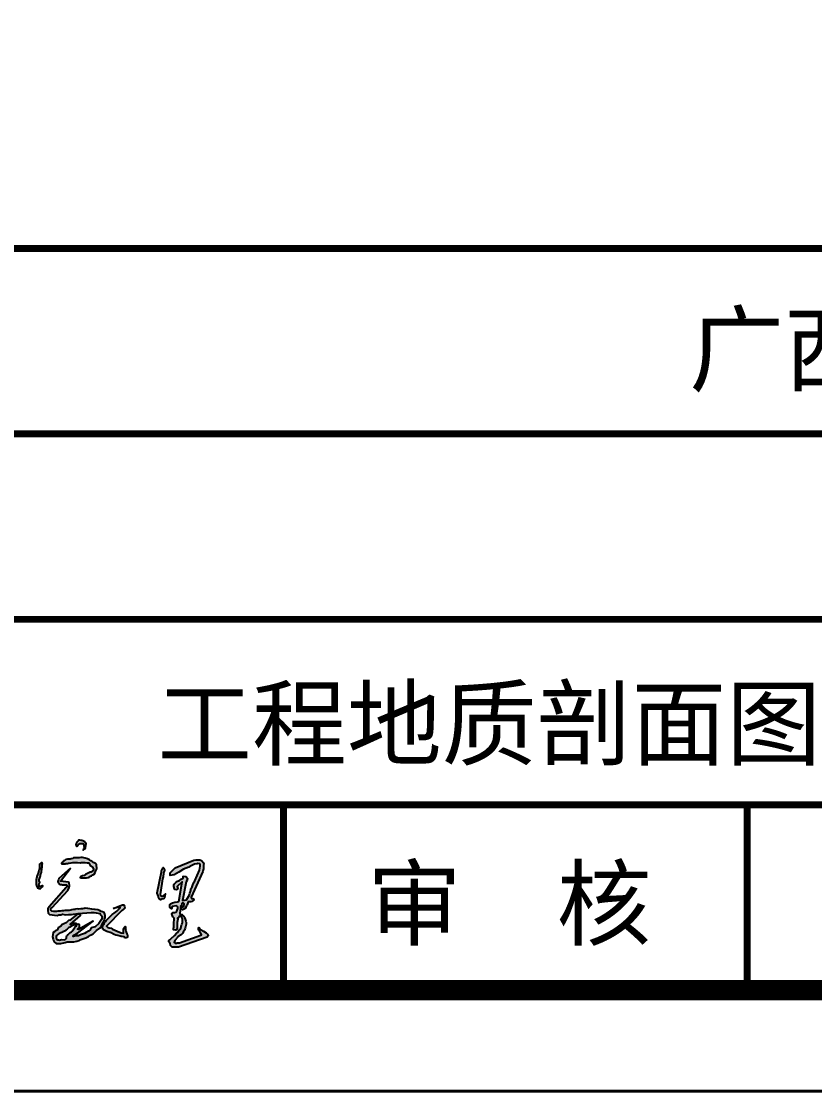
# Model space of a CAD drawing. Header units: millimetres. Extents: x -255 to 9196, y 129 to 426.
# Drawn here: x 6029.6 to 6068.9, y 129.3 to 182.4 of the extents above; entities that cross this region are included whole.
import ezdxf
from ezdxf.enums import TextEntityAlignment as Align

# ---------------------------------------------------------------- set-up
doc = ezdxf.new("R2010")
doc.units = ezdxf.units.MM
doc.layers.add('不打印', color=7, linetype='Continuous', plot=False)
doc.layers.add('地质-图框', color=7, linetype='Continuous')
doc.styles.add('LZ_PMT_LINE', font='', dxfattribs={"height": 2})
doc.styles.get("Standard").update_dxf_attribs({"font": 'simfang.ttf', "height": 2.5})
doc.styles.get('LZ_PMT_LINE').set_extended_font_data('SimSun')

msp = doc.modelspace()

# ---------------------------------------------------------------- hatches: boundary and pattern name
h = msp.add_hatch(color=256)
h.paths.add_polyline_path([(6032.74, 141.695), (6032.72, 141.71), (6032.682, 141.73), (6032.638, 141.751), (6032.597, 141.768), (6032.568, 141.768), (6032.489, 141.783), (6032.43, 141.78), (6032.419, 141.757), (6032.404, 141.736), (6032.375, 141.716), (6032.349, 141.687), (6032.325, 141.649), (6032.312, 141.62), (6032.316, 141.605), (6032.302, 141.535), (6032.31, 141.514), (6032.31, 141.505), (6032.319, 141.494), (6032.343, 141.464), (6032.359, 141.48), (6032.418, 141.541), (6032.428, 141.562), (6032.456, 141.59), (6032.477, 141.6), (6032.5, 141.609), (6032.557, 141.606), (6032.61, 141.606), (6032.665, 141.606), (6032.69, 141.568), (6032.69, 141.539), (6032.696, 141.503), (6032.711, 141.425), (6032.696, 141.366), (6032.686, 141.343), (6032.662, 141.278), (6032.744, 141.348), (6032.771, 141.4), (6032.808, 141.59), (6032.784, 141.643), (6032.761, 141.672)])
h.paths.add_polyline_path([(6032.969, 140.797), (6032.879, 140.848), (6032.764, 140.887), (6032.623, 140.912), (6032.551, 140.912), (6032.469, 140.91), (6032.4, 140.902), (6032.305, 140.899), (6032.184, 140.897), (6032.151, 140.871), (6032.074, 140.848), (6032.015, 140.833), (6031.879, 140.83), (6031.797, 140.812), (6031.707, 140.761), (6031.688, 140.747), (6031.67, 140.711), (6031.63, 140.675), (6031.601, 140.655), (6031.581, 140.646), (6031.589, 140.615), (6031.625, 140.602), (6031.779, 140.599), (6031.81, 140.62), (6031.884, 140.628), (6031.938, 140.635), (6031.971, 140.646), (6032.069, 140.658), (6032.158, 140.671), (6032.22, 140.666), (6032.377, 140.671), (6032.523, 140.661), (6032.569, 140.666), (6032.692, 140.677), (6032.756, 140.677), (6032.867, 140.658), (6032.938, 140.658), (6032.954, 140.646), (6032.967, 140.623), (6032.982, 140.592), (6033, 140.551), (6033.01, 140.515), (6033.078, 140.486), (6033.097, 140.474), (6033.123, 140.451), (6033.144, 140.42), (6033.167, 140.366), (6033.174, 140.33), (6033.174, 140.31), (6033.162, 140.274), (6033.12, 140.23), (6033.092, 140.23), (6033.054, 140.189), (6033.008, 140.184), (6032.915, 140.138), (6032.843, 140.115), (6032.777, 140.076), (6032.72, 140.033), (6032.628, 140.01), (6032.556, 139.983), (6032.532, 139.964), (6032.518, 139.923), (6032.566, 139.915), (6032.659, 139.905), (6032.764, 139.905), (6032.823, 139.915), (6032.908, 139.925), (6032.956, 139.948), (6033.033, 140), (6033.077, 140.007), (6033.149, 140.053), (6033.213, 140.1), (6033.251, 140.169), (6033.267, 140.225), (6033.333, 140.351), (6033.336, 140.428), (6033.328, 140.489), (6033.318, 140.548), (6033.277, 140.625), (6033.21, 140.658), (6033.174, 140.676), (6033.126, 140.699), (6033.09, 140.73), (6033.038, 140.758)])
h.paths.add_polyline_path([(6030.593, 140.22), (6030.595, 140.281), (6030.609, 140.326), (6030.62, 140.384), (6030.623, 140.433), (6030.623, 140.481), (6030.623, 140.511), (6030.634, 140.569), (6030.64, 140.597), (6030.637, 140.641), (6030.629, 140.66), (6030.617, 140.663), (6030.598, 140.669), (6030.59, 140.669), (6030.584, 140.652), (6030.558, 140.62), (6030.501, 140.591), (6030.493, 140.566), (6030.49, 140.547), (6030.49, 140.519), (6030.49, 140.494), (6030.493, 140.469), (6030.498, 140.428), (6030.493, 140.386), (6030.49, 140.367), (6030.476, 140.32), (6030.457, 140.259), (6030.451, 140.231), (6030.451, 140.196), (6030.451, 140.184), (6030.437, 140.146), (6030.421, 140.11), (6030.413, 140.096), (6030.396, 140.071), (6030.393, 140.024), (6030.371, 139.982), (6030.363, 139.96), (6030.343, 139.883), (6030.335, 139.827), (6030.332, 139.791), (6030.329, 139.733), (6030.329, 139.65), (6030.329, 139.62), (6030.332, 139.567), (6030.343, 139.529), (6030.36, 139.487), (6030.39, 139.421), (6030.44, 139.399), (6030.46, 139.387), (6030.523, 139.374), (6030.576, 139.412), (6030.601, 139.432), (6030.631, 139.465), (6030.664, 139.514), (6030.637, 139.515), (6030.601, 139.506), (6030.504, 139.473), (6030.482, 139.509), (6030.473, 139.54), (6030.471, 139.573), (6030.473, 139.606), (6030.518, 139.678), (6030.479, 139.731), (6030.479, 139.756), (6030.479, 139.816), (6030.479, 139.83), (6030.487, 139.844), (6030.49, 139.866), (6030.509, 139.919), (6030.529, 139.955), (6030.54, 139.999), (6030.545, 140.068), (6030.559, 140.112), (6030.573, 140.14), (6030.59, 140.176)])
h.paths.add_polyline_path([(6032.032, 140.392), (6031.451, 139.874), (6031.434, 139.82), (6031.419, 139.78), (6031.414, 139.734), (6031.419, 139.683), (6031.439, 139.652), (6031.448, 139.626), (6031.476, 139.603), (6031.505, 139.589), (6031.528, 139.583), (6031.585, 139.578), (6031.63, 139.569), (6031.65, 139.569), (6031.707, 139.569), (6031.773, 139.572), (6031.818, 139.572), (6031.83, 139.572), (6031.855, 139.538), (6031.861, 139.515), (6031.847, 139.467), (6031.821, 139.427), (6030.969, 138.467), (6030.911, 138.382), (6030.911, 138.288), (6030.929, 138.157), (6030.998, 138.093), (6031.369, 138.045), (6031.464, 138.075), (6031.555, 138.081), (6031.638, 138.106), (6031.784, 138.081), (6031.943, 138.087), (6032.077, 138.087), (6032.181, 138.112), (6032.42, 138.142), (6033.062, 138.2), (6033.202, 138.191), (6033.303, 138.179), (6033.493, 138.138), (6033.517, 138.071), (6033.585, 138.009), (6033.609, 137.954), (6033.566, 137.844), (6033.505, 137.74), (6033.432, 137.648), (6033.259, 137.487), (6033.06, 137.432), (6033.006, 137.336), (6032.928, 137.264), (6032.819, 137.197), (6032.723, 137.149), (6032.536, 137.083), (6032.433, 137.041), (6032.343, 137.041), (6032.24, 137.016), (6032.186, 137.004), (6032.162, 136.998), (6032.168, 137.035), (6032.24, 137.089), (6032.3, 137.113), (6032.379, 137.167), (6033.163, 137.77), (6032.427, 137.348), (6032.385, 137.372), (6032.427, 137.414), (6032.481, 137.475), (6032.481, 137.553), (6032.481, 137.577), (6032.421, 137.607), (6032.367, 137.595), (6032.331, 137.625), (6032.294, 137.649), (6032.21, 137.667), (6032.12, 137.643), (6032.083, 137.601), (6032.011, 137.601), (6032.536, 138.047), (6032.505, 138.101), (6032.499, 138.101), (6032.403, 138.125), (6031.993, 137.818), (6031.939, 137.788), (6031.884, 137.746), (6031.812, 137.685), (6031.734, 137.649), (6031.643, 137.595), (6031.595, 137.577), (6031.559, 137.517), (6031.535, 137.493), (6031.426, 137.426), (6031.408, 137.384), (6031.366, 137.312), (6031.336, 137.3), (6031.287, 137.276), (6031.263, 137.252), (6031.179, 137.209), (6031.143, 136.992), (6031.167, 136.866), (6031.191, 136.806), (6031.221, 136.745), (6031.317, 136.655), (6031.547, 136.661), (6031.776, 136.697), (6031.872, 136.739), (6032.083, 136.739), (6032.198, 136.733), (6032.343, 136.769), (6032.469, 136.812), (6032.505, 136.836), (6032.795, 136.938), (6032.922, 136.998), (6033.03, 137.065), (6033.151, 137.143), (6033.32, 137.306), (6033.482, 137.414), (6033.573, 137.529), (6033.621, 137.643), (6033.699, 137.782), (6033.724, 137.867), (6033.755, 137.946), (6033.753, 138.03), (6033.736, 138.117), (6033.728, 138.153), (6033.697, 138.192), (6033.62, 138.229), (6033.56, 138.248), (6033.477, 138.291), (6033.382, 138.324), (6033.254, 138.347), (6033.221, 138.349), (6033.092, 138.358), (6032.895, 138.384), (6032.759, 138.403), (6032.711, 138.393), (6032.632, 138.374), (6032.549, 138.372), (6032.44, 138.364), (6032.365, 138.366), (6032.288, 138.358), (6032.262, 138.345), (6032.185, 138.335), (6032.102, 138.32), (6032.044, 138.306), (6031.974, 138.297), (6031.914, 138.285), (6031.835, 138.289), (6031.754, 138.285), (6031.682, 138.279), (6031.597, 138.271), (6031.524, 138.254), (6031.404, 138.252), (6031.344, 138.25), (6031.273, 138.242), (6031.201, 138.244), (6031.108, 138.264), (6031.077, 138.285), (6031.058, 138.329), (6031.066, 138.389), (6031.124, 138.44), (6031.899, 139.291), (6031.96, 139.426), (6031.985, 139.509), (6031.977, 139.55), (6031.969, 139.65), (6031.935, 139.7), (6031.536, 139.743)])
h.paths.add_polyline_path([(6032.176, 137.567), (6032.207, 137.572), (6032.228, 137.574), (6032.318, 137.577), (6032.329, 137.569), (6032.336, 137.538), (6032.303, 137.507), (6032.272, 137.482), (6032.251, 137.456), (6032.202, 137.389), (6032.169, 137.335), (6032.158, 137.319), (6032.112, 137.271), (6032.086, 137.242), (6032.024, 137.193), (6031.991, 137.16), (6031.965, 137.144), (6031.919, 137.108), (6031.906, 137.095), (6031.867, 137.057), (6031.854, 137.044), (6031.834, 136.982), (6031.844, 136.912), (6031.813, 136.894), (6031.798, 136.879), (6031.769, 136.846), (6031.749, 136.838), (6031.594, 136.853), (6031.496, 136.825), (6031.439, 136.838), (6031.414, 136.838), (6031.347, 136.864), (6031.336, 136.879), (6031.318, 136.923), (6031.318, 136.951), (6031.323, 136.995), (6031.344, 137.049), (6031.39, 137.093), (6031.421, 137.126), (6031.465, 137.155), (6031.555, 137.188), (6031.646, 137.224), (6031.661, 137.237), (6031.705, 137.252), (6031.738, 137.26), (6031.808, 137.317), (6031.818, 137.325), (6031.875, 137.361), (6031.916, 137.41), (6031.937, 137.44), (6032.001, 137.469), (6032.058, 137.492)], flags=16)
h.paths.add_polyline_path([(6034.585, 138.293), (6034.649, 138.334), (6034.656, 138.349), (6034.726, 138.401), (6034.726, 138.425), (6034.711, 138.498), (6034.703, 138.534), (6034.692, 138.562), (6034.686, 138.57), (6034.609, 138.577), (6034.152, 138.392), (6034.378, 138.437), (6034.489, 138.442), (6034.494, 138.423), (6034.473, 138.4), (6034.412, 138.347), (6034.357, 138.297), (6034.328, 138.263), (6034.265, 138.213), (6034.202, 138.16), (6034.107, 138.089), (6033.98, 137.971), (6033.928, 137.928), (6033.859, 137.849), (6033.804, 137.794), (6033.764, 137.742), (6033.719, 137.689), (6033.706, 137.647), (6033.698, 137.62), (6033.667, 137.586), (6033.64, 137.547), (6033.622, 137.468), (6033.625, 137.42), (6033.643, 137.378), (6033.677, 137.339), (6033.769, 137.278), (6033.843, 137.244), (6034.049, 137.186), (6034.167, 137.123), (6034.204, 137.102), (6034.283, 137.068), (6034.383, 137.049), (6034.497, 137.012), (6034.547, 137.004), (6034.597, 137.01), (6034.681, 136.983), (6034.707, 136.962), (6034.734, 136.944), (6034.794, 136.933), (6034.85, 136.96), (6034.865, 137.01), (6034.855, 137.078), (6034.834, 137.115), (6034.821, 137.141), (6034.792, 137.22), (6034.773, 137.304), (6034.763, 137.349), (6034.755, 137.402), (6034.755, 137.452), (6034.747, 137.497), (6034.721, 137.465), (6034.699, 137.426), (6034.668, 137.357), (6034.665, 137.336), (6034.665, 137.307), (6034.665, 137.26), (6034.668, 137.236), (6034.665, 137.176), (6034.655, 137.174), (6034.548, 137.19), (6034.348, 137.259), (6034.118, 137.374), (6034.057, 137.412), (6033.957, 137.435), (6033.873, 137.466), (6033.827, 137.519)])
h.paths.add_polyline_path([(6036.615, 139.861), (6036.645, 139.962), (6036.645, 140.034), (6036.666, 140.094), (6036.67, 140.128), (6036.67, 140.162), (6036.683, 140.2), (6036.695, 140.238), (6036.704, 140.272), (6036.708, 140.306), (6036.695, 140.348), (6036.679, 140.382), (6036.635, 140.424), (6036.589, 140.395), (6036.526, 140.255), (6036.526, 140.191), (6036.322, 139.157), (6036.343, 139.076), (6036.377, 138.992), (6036.377, 138.945), (6036.407, 138.89), (6036.496, 138.835), (6036.534, 138.839), (6036.585, 138.864), (6036.666, 138.894), (6036.712, 138.958), (6036.751, 139.119), (6036.606, 138.996), (6036.598, 138.979), (6036.56, 138.979), (6036.522, 139.008), (6036.509, 139.025), (6036.496, 139.123), (6036.509, 139.187)])
h.paths.add_polyline_path([(6037.635, 140.339), (6037.901, 140.447), (6037.959, 140.476), (6038.175, 140.584), (6038.312, 140.613), (6038.355, 140.627), (6038.441, 140.606), (6038.456, 140.57), (6038.463, 140.483), (6038.427, 140.289), (6038.204, 139.764), (6038.168, 139.713), (6038.103, 139.57), (6038.074, 139.469), (6037.995, 139.368), (6037.995, 139.289), (6037.959, 139.159), (6037.93, 139.073), (6037.837, 138.908), (6037.779, 138.828), (6037.693, 138.8), (6037.585, 138.785), (6037.768, 139.72), (6037.815, 139.79), (6037.829, 139.879), (6037.793, 139.936), (6037.736, 139.98), (6037.628, 139.994), (6037.613, 139.98), (6037.62, 139.928), (6037.621, 139.9), (6037.527, 139.843), (6037.433, 139.785), (6037.333, 139.742), (6037.275, 139.692), (6037.217, 139.649), (6037.167, 139.598), (6037.153, 139.548), (6037.153, 139.483), (6037.167, 139.433), (6037.181, 139.397), (6037.21, 139.332), (6037.304, 139.318), (6037.347, 139.347), (6037.354, 139.39), (6037.347, 139.44), (6037.318, 139.476), (6037.57, 139.706), (6037.401, 138.735), (6037.332, 138.722), (6037.204, 138.699), (6037.099, 138.667), (6036.999, 138.63), (6036.967, 138.594), (6036.967, 138.525), (6036.967, 138.48), (6036.98, 138.416), (6037.003, 138.388), (6037.04, 138.375), (6037.081, 138.493), (6037.287, 138.521), (6037.337, 138.498), (6037.351, 138.452), (6037.351, 138.397), (6037.319, 138.306), (6037.305, 138.251), (6037.291, 138.219), (6037.273, 138.201), (6037.213, 138.196), (6037.204, 138.196), (6037.104, 138.187), (6037.072, 138.16), (6037.063, 138.114), (6037.095, 138.023), (6037.104, 137.973), (6037.168, 137.918), (6037.177, 137.868), (6037.172, 137.808), (6037.154, 137.721), (6037.154, 137.658), (6037.154, 137.543), (6037.154, 137.475), (6037.14, 137.406), (6037.14, 137.338), (6037.259, 137.31), (6037.296, 137.333), (6037.319, 137.411), (6037.319, 137.525), (6037.323, 137.69), (6037.36, 137.854), (6037.341, 137.909), (6037.405, 137.968), (6037.433, 138.005), (6037.511, 138.018), (6037.52, 138.018), (6037.561, 137.941), (6037.584, 137.872), (6037.584, 137.84), (6037.584, 137.772), (6037.588, 137.676), (6037.556, 137.607), (6037.542, 137.543), (6037.529, 137.498), (6037.524, 137.466), (6037.511, 137.443), (6037.501, 137.411), (6037.483, 137.37), (6037.424, 137.315), (6037.41, 137.306), (6037.378, 137.256), (6037.341, 137.201), (6037.291, 137.164), (6037.191, 137.05), (6037.031, 136.9), (6037.017, 136.881), (6036.958, 136.831), (6036.916, 136.804), (6036.907, 136.79), (6036.907, 136.735), (6036.98, 136.648), (6036.999, 136.557), (6037.067, 136.475), (6037.195, 136.47), (6037.296, 136.475), (6037.392, 136.47), (6038.814, 136.968), (6038.843, 137.014), (6038.857, 137.034), (6038.863, 137.054), (6038.834, 137.122), (6038.754, 137.182), (6038.623, 137.265), (6038.517, 137.331), (6038.44, 137.359), (6038.391, 137.453), (6038.374, 137.411), (6038.374, 137.371), (6038.403, 137.313), (6038.431, 137.279), (6038.463, 137.225), (6038.474, 137.191), (6038.497, 137.168), (6038.534, 137.091), (6038.503, 137.062), (6037.445, 136.696), (6037.382, 136.685), (6037.331, 136.685), (6037.311, 136.673), (6037.231, 136.679), (6037.181, 136.712), (6037.214, 136.804), (6037.339, 136.945), (6037.347, 136.97), (6037.372, 137.003), (6037.522, 137.078), (6037.597, 137.17), (6037.621, 137.219), (6037.68, 137.319), (6037.713, 137.419), (6037.754, 137.55), (6037.769, 137.608), (6037.769, 137.697), (6037.754, 137.755), (6037.738, 137.813), (6037.727, 137.861), (6037.685, 137.951), (6037.674, 137.966), (6037.632, 138.019), (6037.611, 138.051), (6037.564, 138.093), (6037.542, 138.098), (6037.463, 138.13), (6037.458, 138.156), (6037.511, 138.518), (6037.522, 138.471), (6037.531, 138.443), (6037.541, 138.41), (6037.541, 138.382), (6037.592, 138.33), (6037.635, 138.344), (6037.654, 138.358), (6037.729, 138.41), (6037.757, 138.462), (6037.786, 138.533), (6037.819, 138.58), (6037.866, 138.726), (6038.002, 138.726), (6038.064, 138.74), (6038.106, 138.768), (6038.144, 138.806), (6038.111, 138.881), (6038.097, 138.89), (6038.04, 138.886), (6038.021, 138.952), (6038.591, 140.228), (6038.615, 140.303), (6038.629, 140.359), (6038.621, 140.499), (6038.621, 140.536), (6038.641, 140.613), (6038.618, 140.673), (6038.567, 140.736), (6038.554, 140.753), (6038.524, 140.767), (6038.443, 140.803), (6038.393, 140.807), (6038.262, 140.807), (6038.141, 140.787), (6037.222, 140.411), (6036.971, 140.16), (6036.982, 140.034), (6037.167, 140.059), (6037.412, 140.188)])
h.paths.add_polyline_path([(6037.561, 138.65), (6037.606, 138.654), (6037.641, 138.65), (6037.677, 138.623), (6037.677, 138.601), (6037.646, 138.498), (6037.601, 138.463), (6037.537, 138.523)], flags=16)

# ---------------------------------------------------------------- linework, layer by layer
at = {"const_width": 0.345}
for points in [[(5996.631, 171.112), (6180.49, 171.112), (6180.49, 134.34), (5996.631, 134.34), (5996.631, 171.112)], [(5996.631, 171.112), (6180.49, 171.112), (6180.49, 134.34), (5996.631, 134.34), (5996.631, 171.112)], [(5996.631, 161.919), (6180.49, 161.919)], [(5996.631, 152.726), (6180.49, 152.726)], [(5996.631, 143.533), (6180.49, 143.533)], [(6019.613, 143.533), (6180.49, 143.533)], [(6042.601, 143.533), (6042.601, 134.34)], [(6065.583, 143.533), (6065.583, 134.34)]]:
    msp.add_lwpolyline(points, dxfattribs=at)
for points in [[(6032.359, 141.48), (6032.418, 141.541), (6032.428, 141.562), (6032.456, 141.59), (6032.477, 141.6), (6032.5, 141.609), (6032.557, 141.606), (6032.61, 141.606), (6032.665, 141.606), (6032.69, 141.568), (6032.69, 141.539), (6032.696, 141.503), (6032.711, 141.425), (6032.696, 141.366), (6032.686, 141.343), (6032.662, 141.278), (6032.744, 141.348), (6032.771, 141.4), (6032.808, 141.59), (6032.784, 141.643), (6032.761, 141.672), (6032.74, 141.695), (6032.72, 141.71), (6032.682, 141.73), (6032.638, 141.751), (6032.597, 141.768), (6032.568, 141.768), (6032.489, 141.783), (6032.43, 141.78), (6032.419, 141.757), (6032.404, 141.736), (6032.375, 141.716), (6032.349, 141.687), (6032.325, 141.649), (6032.312, 141.62), (6032.316, 141.605), (6032.302, 141.535), (6032.31, 141.514), (6032.31, 141.505), (6032.319, 141.494), (6032.343, 141.464), (6032.359, 141.48)], [(6031.625, 140.602), (6031.779, 140.599), (6031.81, 140.62), (6031.884, 140.628), (6031.938, 140.635), (6031.971, 140.646), (6032.069, 140.658), (6032.158, 140.671), (6032.22, 140.666), (6032.377, 140.671), (6032.523, 140.661), (6032.569, 140.666), (6032.692, 140.677), (6032.756, 140.677), (6032.867, 140.658), (6032.938, 140.658), (6032.954, 140.646), (6032.967, 140.623), (6032.982, 140.592), (6033, 140.551), (6033.01, 140.515), (6033.078, 140.486), (6033.097, 140.474), (6033.123, 140.451), (6033.144, 140.42), (6033.167, 140.366), (6033.174, 140.33), (6033.174, 140.31), (6033.162, 140.274), (6033.12, 140.23), (6033.092, 140.23), (6033.054, 140.189), (6033.008, 140.184), (6032.915, 140.138), (6032.843, 140.115), (6032.777, 140.076), (6032.72, 140.033), (6032.628, 140.01), (6032.556, 139.983), (6032.532, 139.964), (6032.518, 139.923), (6032.566, 139.915), (6032.659, 139.905), (6032.764, 139.905), (6032.823, 139.915), (6032.908, 139.925), (6032.956, 139.948), (6033.033, 140), (6033.077, 140.007), (6033.149, 140.053), (6033.213, 140.1), (6033.251, 140.169), (6033.267, 140.225), (6033.333, 140.351), (6033.336, 140.428), (6033.328, 140.489), (6033.318, 140.548), (6033.277, 140.625), (6033.21, 140.658), (6033.174, 140.676), (6033.126, 140.699), (6033.09, 140.73), (6033.038, 140.758), (6032.969, 140.797), (6032.879, 140.848), (6032.764, 140.887), (6032.623, 140.912), (6032.551, 140.912), (6032.469, 140.91), (6032.4, 140.902), (6032.305, 140.899), (6032.184, 140.897), (6032.151, 140.871), (6032.074, 140.848), (6032.015, 140.833), (6031.879, 140.83), (6031.797, 140.812), (6031.707, 140.761), (6031.688, 140.747), (6031.67, 140.711), (6031.63, 140.675), (6031.601, 140.655), (6031.581, 140.646), (6031.589, 140.615), (6031.625, 140.602)], [(6036.971, 140.16), (6037.222, 140.411), (6038.141, 140.787), (6038.262, 140.807), (6038.393, 140.807), (6038.443, 140.803), (6038.524, 140.767), (6038.554, 140.753), (6038.567, 140.736), (6038.618, 140.673), (6038.641, 140.613), (6038.621, 140.536), (6038.621, 140.499), (6038.629, 140.359), (6038.615, 140.303), (6038.591, 140.228), (6038.021, 138.952), (6038.04, 138.886), (6038.097, 138.89), (6038.111, 138.881), (6038.144, 138.806), (6038.106, 138.768), (6038.064, 138.74), (6038.002, 138.726), (6037.866, 138.726), (6037.819, 138.58), (6037.786, 138.533), (6037.757, 138.462), (6037.729, 138.41), (6037.654, 138.358), (6037.635, 138.344), (6037.592, 138.33), (6037.541, 138.382), (6037.541, 138.41), (6037.531, 138.443), (6037.522, 138.471), (6037.512, 138.514), (6037.511, 138.515), (6037.458, 138.156), (6037.463, 138.13), (6037.542, 138.098), (6037.564, 138.093), (6037.611, 138.051), (6037.632, 138.019), (6037.674, 137.966), (6037.685, 137.951), (6037.727, 137.861), (6037.738, 137.813), (6037.754, 137.755), (6037.769, 137.697), (6037.769, 137.608), (6037.754, 137.55), (6037.713, 137.419), (6037.68, 137.319), (6037.621, 137.219), (6037.597, 137.17), (6037.522, 137.078), (6037.372, 137.003), (6037.347, 136.97), (6037.339, 136.945), (6037.214, 136.804), (6037.181, 136.712), (6037.231, 136.679), (6037.311, 136.673), (6037.331, 136.685), (6037.382, 136.685), (6037.445, 136.696), (6038.503, 137.062), (6038.534, 137.091), (6038.497, 137.168), (6038.474, 137.191), (6038.463, 137.225), (6038.431, 137.279), (6038.403, 137.313), (6038.374, 137.371), (6038.374, 137.411), (6038.391, 137.453), (6038.44, 137.359), (6038.517, 137.331), (6038.623, 137.265), (6038.754, 137.182), (6038.834, 137.122), (6038.863, 137.054), (6038.857, 137.034), (6038.843, 137.014), (6038.814, 136.968), (6037.392, 136.47), (6037.296, 136.475), (6037.195, 136.47), (6037.067, 136.475), (6036.999, 136.557), (6036.98, 136.648), (6036.907, 136.735), (6036.907, 136.79), (6036.916, 136.804), (6036.958, 136.831), (6037.017, 136.881), (6037.031, 136.9), (6037.191, 137.05), (6037.291, 137.164), (6037.341, 137.201), (6037.378, 137.256), (6037.41, 137.306), (6037.424, 137.315), (6037.483, 137.37), (6037.501, 137.411), (6037.511, 137.443), (6037.524, 137.466), (6037.529, 137.498), (6037.542, 137.543), (6037.556, 137.607), (6037.588, 137.676), (6037.584, 137.772), (6037.584, 137.84), (6037.584, 137.872), (6037.561, 137.941), (6037.52, 138.018), (6037.511, 138.018), (6037.433, 138.005), (6037.405, 137.968), (6037.341, 137.909), (6037.36, 137.854), (6037.323, 137.69), (6037.319, 137.525), (6037.319, 137.411), (6037.296, 137.333), (6037.259, 137.31), (6037.14, 137.338), (6037.14, 137.406), (6037.154, 137.475), (6037.154, 137.543), (6037.154, 137.658), (6037.154, 137.721), (6037.172, 137.808), (6037.177, 137.868), (6037.168, 137.918), (6037.104, 137.973), (6037.095, 138.023), (6037.063, 138.114), (6037.072, 138.16), (6037.104, 138.187), (6037.204, 138.196), (6037.213, 138.196), (6037.273, 138.201), (6037.291, 138.219), (6037.305, 138.251), (6037.319, 138.306), (6037.351, 138.397), (6037.351, 138.452), (6037.337, 138.498), (6037.287, 138.521), (6037.081, 138.493), (6037.04, 138.375), (6037.003, 138.388), (6036.98, 138.416), (6036.967, 138.48), (6036.967, 138.525), (6036.967, 138.594), (6036.999, 138.63), (6037.099, 138.667), (6037.204, 138.699), (6037.332, 138.722), (6037.401, 138.735), (6037.57, 139.706), (6037.318, 139.476), (6037.347, 139.44), (6037.354, 139.39), (6037.347, 139.347), (6037.304, 139.318), (6037.21, 139.332), (6037.181, 139.397), (6037.167, 139.433), (6037.153, 139.483), (6037.153, 139.548), (6037.167, 139.598), (6037.217, 139.649), (6037.275, 139.692), (6037.333, 139.742), (6037.433, 139.785), (6037.527, 139.843), (6037.621, 139.9), (6037.62, 139.928), (6037.613, 139.98), (6037.628, 139.994), (6037.736, 139.98), (6037.793, 139.936), (6037.829, 139.879), (6037.815, 139.79), (6037.768, 139.72), (6037.585, 138.785), (6037.693, 138.8), (6037.779, 138.828), (6037.837, 138.908), (6037.93, 139.073), (6037.959, 139.159), (6037.995, 139.289), (6037.995, 139.368), (6038.074, 139.469), (6038.103, 139.57), (6038.168, 139.713), (6038.204, 139.764), (6038.427, 140.289), (6038.463, 140.483), (6038.456, 140.57), (6038.441, 140.606), (6038.355, 140.627), (6038.312, 140.613), (6038.175, 140.584), (6037.959, 140.476), (6037.901, 140.447), (6037.635, 140.339), (6037.412, 140.188), (6037.167, 140.059), (6036.982, 140.034), (6036.971, 140.16)], [(6030.552, 140.617), (6030.501, 140.591), (6030.493, 140.566), (6030.49, 140.547), (6030.49, 140.519), (6030.49, 140.494), (6030.493, 140.469), (6030.498, 140.428), (6030.493, 140.386), (6030.49, 140.367), (6030.476, 140.32), (6030.457, 140.259), (6030.451, 140.231), (6030.451, 140.196), (6030.451, 140.184), (6030.437, 140.146), (6030.421, 140.11), (6030.413, 140.096), (6030.396, 140.071), (6030.393, 140.024), (6030.371, 139.982), (6030.363, 139.96), (6030.343, 139.883), (6030.335, 139.827), (6030.332, 139.791), (6030.329, 139.733), (6030.329, 139.65), (6030.329, 139.62), (6030.332, 139.567), (6030.343, 139.529), (6030.36, 139.487), (6030.39, 139.421), (6030.44, 139.399), (6030.46, 139.387), (6030.523, 139.374), (6030.576, 139.412), (6030.601, 139.432), (6030.631, 139.465), (6030.664, 139.514), (6030.637, 139.515), (6030.601, 139.506), (6030.504, 139.473), (6030.482, 139.509), (6030.473, 139.54), (6030.471, 139.573), (6030.473, 139.606), (6030.518, 139.678), (6030.479, 139.731), (6030.479, 139.756), (6030.479, 139.816), (6030.479, 139.83), (6030.487, 139.844), (6030.49, 139.866), (6030.509, 139.919), (6030.529, 139.955), (6030.54, 139.999), (6030.545, 140.068), (6030.559, 140.112), (6030.573, 140.14), (6030.59, 140.176), (6030.593, 140.22), (6030.595, 140.281), (6030.609, 140.326), (6030.62, 140.384), (6030.623, 140.433), (6030.623, 140.481), (6030.623, 140.511), (6030.634, 140.569), (6030.64, 140.597), (6030.637, 140.641), (6030.629, 140.66), (6030.617, 140.663), (6030.598, 140.669), (6030.59, 140.669), (6030.584, 140.652), (6030.559, 140.622), (6030.552, 140.617)], [(6032.032, 140.392), (6031.451, 139.874), (6031.434, 139.82), (6031.419, 139.78), (6031.414, 139.734), (6031.419, 139.683), (6031.439, 139.652), (6031.448, 139.626), (6031.476, 139.603), (6031.505, 139.589), (6031.528, 139.583), (6031.585, 139.578), (6031.63, 139.569), (6031.65, 139.569), (6031.707, 139.569), (6031.773, 139.572), (6031.818, 139.572), (6031.83, 139.572), (6031.855, 139.538), (6031.861, 139.515), (6031.847, 139.467), (6031.821, 139.427), (6030.969, 138.467), (6030.911, 138.382), (6030.911, 138.288), (6030.929, 138.157), (6030.998, 138.093), (6031.369, 138.045), (6031.464, 138.075), (6031.555, 138.081), (6031.638, 138.106), (6031.784, 138.081), (6031.943, 138.087), (6032.077, 138.087), (6032.181, 138.112), (6032.42, 138.142), (6033.062, 138.2), (6033.202, 138.191), (6033.303, 138.179), (6033.493, 138.138), (6033.517, 138.071), (6033.585, 138.009), (6033.609, 137.954), (6033.566, 137.844), (6033.505, 137.74), (6033.432, 137.648), (6033.259, 137.487), (6033.06, 137.432), (6033.006, 137.336), (6032.928, 137.264), (6032.819, 137.197), (6032.723, 137.149), (6032.536, 137.083), (6032.433, 137.041), (6032.343, 137.041), (6032.24, 137.016), (6032.186, 137.004), (6032.162, 136.998), (6032.168, 137.035), (6032.24, 137.089), (6032.3, 137.113), (6032.379, 137.167), (6033.163, 137.77), (6032.427, 137.348), (6032.385, 137.372), (6032.427, 137.414), (6032.481, 137.475), (6032.481, 137.553), (6032.481, 137.577), (6032.421, 137.607), (6032.367, 137.595), (6032.331, 137.625), (6032.294, 137.649), (6032.21, 137.667), (6032.12, 137.643), (6032.083, 137.601), (6032.011, 137.601), (6032.536, 138.047), (6032.505, 138.101), (6032.499, 138.101), (6032.403, 138.125), (6031.993, 137.818), (6031.939, 137.788), (6031.884, 137.746), (6031.812, 137.685), (6031.734, 137.649), (6031.643, 137.595), (6031.595, 137.577), (6031.559, 137.517), (6031.535, 137.493), (6031.426, 137.426), (6031.408, 137.384), (6031.366, 137.312), (6031.336, 137.3), (6031.287, 137.276), (6031.263, 137.252), (6031.179, 137.209), (6031.143, 136.992), (6031.167, 136.866), (6031.191, 136.806), (6031.221, 136.745), (6031.317, 136.655), (6031.547, 136.661), (6031.776, 136.697), (6031.872, 136.739), (6032.083, 136.739), (6032.198, 136.733), (6032.343, 136.769), (6032.469, 136.812), (6032.505, 136.836), (6032.795, 136.938), (6032.922, 136.998), (6033.03, 137.065), (6033.151, 137.143), (6033.32, 137.306), (6033.482, 137.414), (6033.573, 137.529), (6033.621, 137.643), (6033.699, 137.782), (6033.724, 137.867), (6033.755, 137.946), (6033.753, 138.03), (6033.736, 138.117), (6033.728, 138.153), (6033.697, 138.192), (6033.62, 138.229), (6033.56, 138.248), (6033.477, 138.291), (6033.382, 138.324), (6033.254, 138.347), (6033.221, 138.349), (6033.092, 138.358), (6032.895, 138.384), (6032.759, 138.403), (6032.711, 138.393), (6032.632, 138.374), (6032.549, 138.372), (6032.44, 138.364), (6032.365, 138.366), (6032.288, 138.358), (6032.262, 138.345), (6032.185, 138.335), (6032.102, 138.32), (6032.044, 138.306), (6031.974, 138.297), (6031.914, 138.285), (6031.835, 138.289), (6031.754, 138.285), (6031.682, 138.279), (6031.597, 138.271), (6031.524, 138.254), (6031.404, 138.252), (6031.344, 138.25), (6031.273, 138.242), (6031.201, 138.244), (6031.108, 138.264), (6031.077, 138.285), (6031.058, 138.329), (6031.066, 138.389), (6031.124, 138.44), (6031.899, 139.291), (6031.96, 139.426), (6031.985, 139.509), (6031.977, 139.55), (6031.969, 139.65), (6031.935, 139.7), (6031.536, 139.743), (6032.032, 140.392)], [(6036.589, 140.395), (6036.526, 140.255), (6036.526, 140.191), (6036.322, 139.157), (6036.343, 139.076), (6036.377, 138.992), (6036.377, 138.945), (6036.407, 138.89), (6036.496, 138.835), (6036.534, 138.839), (6036.585, 138.864), (6036.585, 138.864), (6036.666, 138.894), (6036.712, 138.958), (6036.751, 139.119), (6036.606, 138.996), (6036.598, 138.979), (6036.56, 138.979), (6036.522, 139.008), (6036.509, 139.025), (6036.496, 139.123), (6036.509, 139.187), (6036.615, 139.861), (6036.645, 139.962), (6036.645, 140.034), (6036.666, 140.094), (6036.67, 140.128), (6036.67, 140.162), (6036.683, 140.2), (6036.695, 140.238), (6036.704, 140.272), (6036.708, 140.306), (6036.695, 140.348), (6036.679, 140.382), (6036.635, 140.424), (6036.635, 140.424), (6036.589, 140.395)], [(6037.561, 138.65), (6037.537, 138.523), (6037.601, 138.463), (6037.646, 138.498), (6037.677, 138.601), (6037.677, 138.623), (6037.641, 138.65), (6037.606, 138.654), (6037.561, 138.65)], [(6034.152, 138.392), (6034.609, 138.577), (6034.686, 138.57), (6034.692, 138.562), (6034.703, 138.534), (6034.711, 138.498), (6034.726, 138.425), (6034.726, 138.401), (6034.656, 138.349), (6034.649, 138.334), (6034.585, 138.293), (6033.827, 137.519), (6033.873, 137.466), (6033.957, 137.435), (6034.057, 137.412), (6034.118, 137.374), (6034.348, 137.259), (6034.548, 137.19), (6034.655, 137.174), (6034.665, 137.176), (6034.668, 137.236), (6034.665, 137.26), (6034.665, 137.307), (6034.665, 137.336), (6034.668, 137.357), (6034.699, 137.426), (6034.721, 137.465), (6034.747, 137.497), (6034.755, 137.452), (6034.755, 137.402), (6034.763, 137.349), (6034.773, 137.304), (6034.792, 137.22), (6034.821, 137.141), (6034.834, 137.115), (6034.855, 137.078), (6034.865, 137.01), (6034.85, 136.96), (6034.794, 136.933), (6034.734, 136.944), (6034.707, 136.962), (6034.681, 136.983), (6034.597, 137.01), (6034.547, 137.004), (6034.497, 137.012), (6034.383, 137.049), (6034.283, 137.068), (6034.204, 137.102), (6034.167, 137.123), (6034.049, 137.186), (6033.843, 137.244), (6033.769, 137.278), (6033.677, 137.339), (6033.643, 137.378), (6033.625, 137.42), (6033.622, 137.468), (6033.64, 137.547), (6033.667, 137.586), (6033.698, 137.62), (6033.706, 137.647), (6033.719, 137.689), (6033.764, 137.742), (6033.804, 137.794), (6033.859, 137.849), (6033.928, 137.928), (6033.98, 137.971), (6034.107, 138.089), (6034.202, 138.16), (6034.265, 138.213), (6034.328, 138.263), (6034.357, 138.297), (6034.412, 138.347), (6034.473, 138.4), (6034.494, 138.423), (6034.489, 138.442), (6034.378, 138.437), (6034.152, 138.392)], [(6032.176, 137.567), (6032.058, 137.492), (6032.001, 137.469), (6031.937, 137.44), (6031.916, 137.41), (6031.875, 137.361), (6031.818, 137.325), (6031.808, 137.317), (6031.738, 137.26), (6031.705, 137.252), (6031.661, 137.237), (6031.646, 137.224), (6031.555, 137.188), (6031.465, 137.155), (6031.421, 137.126), (6031.39, 137.093), (6031.344, 137.049), (6031.323, 136.995), (6031.318, 136.951), (6031.318, 136.923), (6031.336, 136.879), (6031.347, 136.864), (6031.414, 136.838), (6031.439, 136.838), (6031.496, 136.825), (6031.594, 136.853), (6031.749, 136.838), (6031.769, 136.846), (6031.798, 136.879), (6031.813, 136.894), (6031.844, 136.912), (6031.834, 136.982), (6031.854, 137.044), (6031.867, 137.057), (6031.906, 137.095), (6031.919, 137.108), (6031.965, 137.144), (6031.991, 137.16), (6032.024, 137.193), (6032.086, 137.242), (6032.112, 137.271), (6032.158, 137.319), (6032.169, 137.335), (6032.202, 137.389), (6032.251, 137.456), (6032.272, 137.482), (6032.303, 137.507), (6032.336, 137.538), (6032.329, 137.569), (6032.318, 137.577), (6032.228, 137.574), (6032.207, 137.572), (6032.176, 137.567)]]:
    msp.add_lwpolyline(points)
at = {"layer": '不打印', "linetype": 'Continuous', "const_width": 0.15}
msp.add_lwpolyline([(5765.49, 129.34), (6185.49, 129.34), (6185.49, 426.34), (5765.49, 426.34), (5765.49, 129.34)], dxfattribs=at)
at = {"layer": '地质-图框', "linetype": 'Continuous', "const_width": 1}
msp.add_lwpolyline([(5770.49, 134.34), (6180.49, 134.34), (6180.49, 421.34), (5770.49, 421.34), (5770.49, 134.34), (6180.49, 134.34)], dxfattribs=at)

# ---------------------------------------------------------------- texts
at = {"style": 'LZ_PMT_LINE'}
msp.add_text('广西昇龙工程勘察设计检测有限公司', height=3.44736, dxfattribs=at).set_placement((6100.328, 164.392), align=Align.CENTER)
msp.add_text('工程地质剖面图', height=3.4474).set_placement((6052.794, 145.845), align=Align.CENTER)
msp.add_text('审  核', height=3.4474).set_placement((6046.737, 136.919))

doc.saveas('drawing.dxf')
